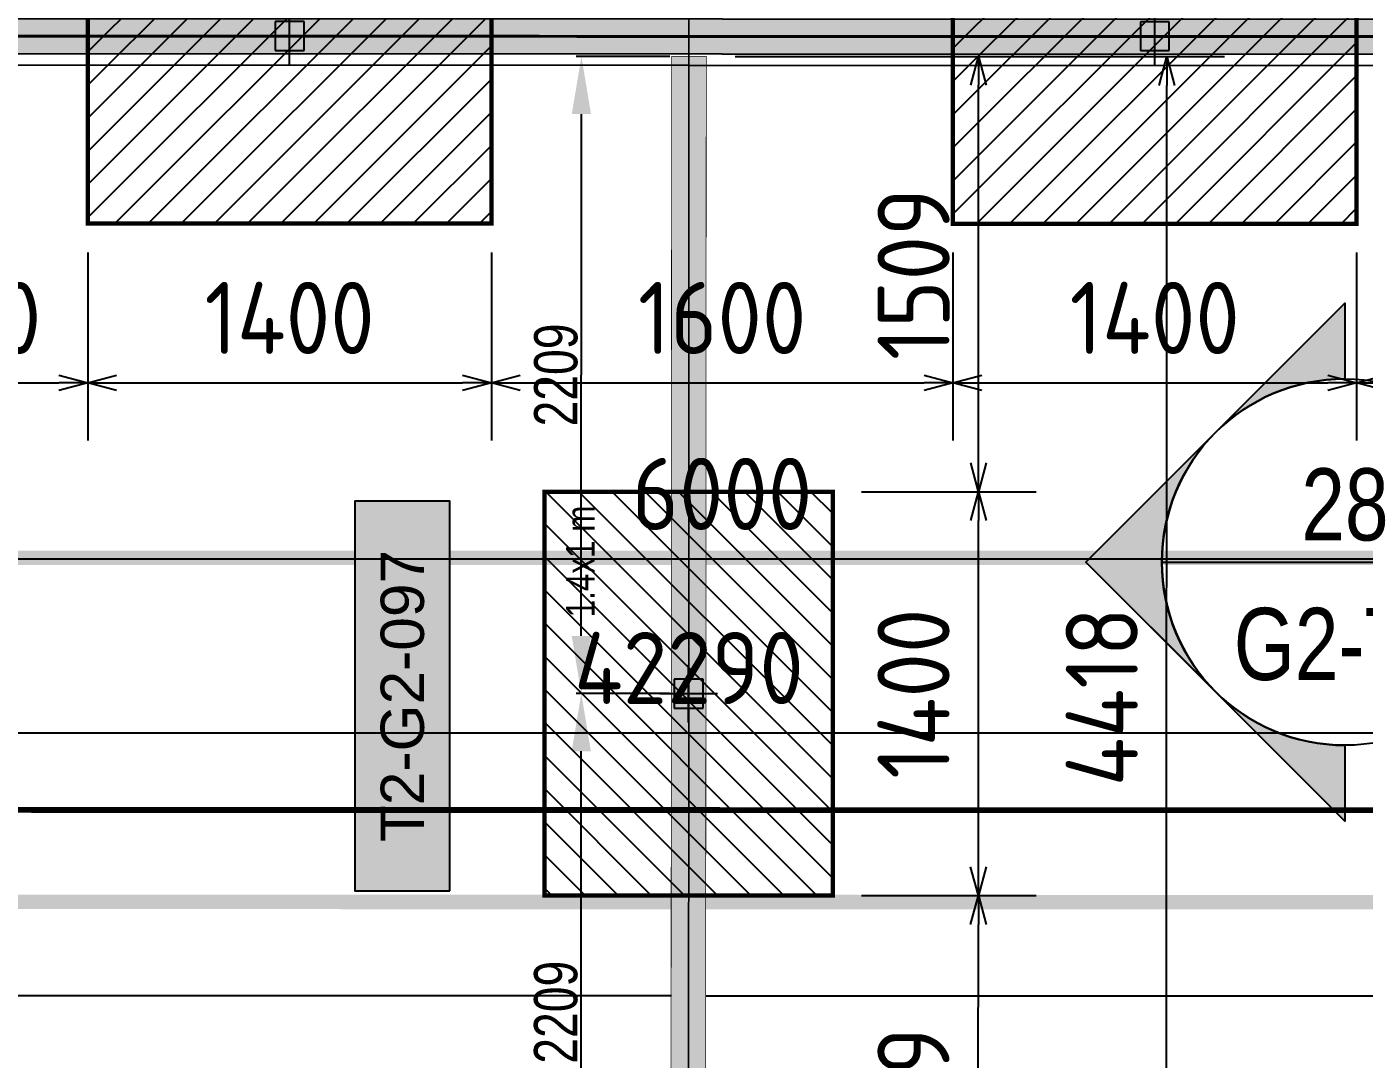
# Model space of a CAD drawing. Header units: centimetres. Extents: x -6122352 to 6876996, y -1694241 to 2592194.
# Drawn here: x 65589 to 70227, y -45706 to -42127 of the extents above; entities that cross this region are included whole.
import ezdxf
from ezdxf.enums import TextEntityAlignment as Align
from ezdxf.xclip import XClip

# ---------------------------------------------------------------- set-up
doc = ezdxf.new("R2010")
doc.units = ezdxf.units.CM
doc.header["$MEASUREMENT"] = 0
doc.header["$XCLIPFRAME"] = 2
doc.header["$PDMODE"] = 66
doc.header["$PDSIZE"] = 100
for name, pattern in [('CENTER', [2, 1.25, -0.25, 0.25, -0.25]), ('DU23023_KAA_00_XX_M2_TR_KPTB_0024$0$DU23023_KAA_00_XX_M2_TR_XRBS_0024$0$PHANTOM2', [1.25, 0.625, -0.125, 0.125, -0.125, 0.125, -0.125]), ('XR-AR-END-SETTING OUT PLAN$0$23261-XR-AR-SI-GF$0$HIDDEN', [0.375, 0.25, -0.125])]:
    doc.linetypes.add(name, pattern=pattern)
doc.layers.get('Defpoints').update_dxf_attribs({"color": 255, "linetype": 'CENTER'})
for name, color, linetype in [('00-MI-DIM', 7, 'Continuous'), ('23585-XR-AR-BOUNDARY WALLS AND SETBACKS$0$setback', 7, 'XR-AR-END-SETTING OUT PLAN$0$23261-XR-AR-SI-GF$0$HIDDEN'), ('@MI-FOOTINGS', 7, 'Continuous'), ('@MI-MEP', 7, 'Continuous'), ('@MI-REF LAYER', 7, 'Continuous'), ('@MI-TYPE-02', 6, 'Continuous'), ('B_TH_4', 7, 'Continuous'), ('PANEL-TAGS', 7, 'Continuous'), ('XR-AR-MID-SETTING OUT FOR MASTER$0$23585-XR-AR-MID-GROUND FLOOR$0$A-Flor-Strs', 1, 'Continuous')]:
    doc.layers.add(name, color=color, linetype=linetype)
doc.layers.add('08-Compound Wall-2', color=6, linetype='Continuous', lineweight=25, true_color=0xff00ff)
doc.layers.add('23585-XR-AR-DAMAC PLOT LIMITS$0$1-Mid units', color=41, linetype='Continuous', lineweight=5)
doc.layers.add('A-ANNO-TEXT', color=3, linetype='Continuous', lineweight=25)
doc.styles.add('Arial Narrow', font='ARIALN.TTF', dxfattribs={"width": 0.95, "height": 500})
doc.styles.add('JWC 1.50MM', font='GOTHIC.TTF', dxfattribs={"width": 0.8, "height": 1.5})
doc.styles.add('PANELTAG_STYLE', font='arial.ttf')
doc.styles.add('Schueco-BEMSTIL', font='isocpeur.ttf', dxfattribs={"width": 0.9})
doc.dimstyles.new('JWC - 1.5', dxfattribs={"dimtxt": 1.5, "dimasz": 2, "dimexe": 0.18, "dimexo": 0.06, "dimgap": 0.09, "dimtad": 1, "dimtoh": 1, "dimdec": 0, "dimzin": 0, "dimdsep": 46, "dimtxsty": 'JWC 1.50MM', "dimcen": 0.09, "dimclrd": 1, "dimclre": 1, "dimclrt": 2, "dimadec": 0, "dimazin": 0, "dimtfac": 1, "dimtdec": 0, "dimtofl": 0, "dimtmove": 0, "dimatfit": 3, "dimfxl": 30, "dimtolj": 1, "dimtzin": 0, "dimarcsym": 0})
doc.dimstyles.new('MI- JWC-TXT-2.5 MM', dxfattribs={"dimscale": 1.5, "dimtxt": 2.5, "dimasz": 1, "dimexe": 2, "dimexo": 1, "dimgap": 1, "dimtad": 1, "dimdec": 0, "dimdsep": 46, "dimtxsty": 'Schueco-BEMSTIL', "dimblk": 'OPEN30', "dimcen": 0, "dimdle": 2, "dimclrd": 140, "dimclre": 8, "dimclrt": 40, "dimadec": 0, "dimazin": 2, "dimtfac": 1, "dimtdec": 0, "dimtix": 1, "dimtmove": 2, "dimatfit": 3, "dimldrblk": 'OPEN', "dimfxl": 2, "dimlwd": -1, "dimlwe": -1, "dimarcsym": 0})

# ---------------------------------------------------------------- blocks, each defined once
blk = doc.blocks.new('23585-XR-AR-BOUNDARY WALLS AND SETBACKS')
at = {"layer": '08-Compound Wall-2'}
blk.add_lwpolyline([(496500.5593, 2768917.74), (496482.9379, 2768933.8862), (496476.824, 2768927.2137), (496472.7706, 2768922.7899), (496468.7172, 2768918.3661), (496464.6638, 2768913.9423), (496460.6104, 2768909.5187), (496454.4965, 2768902.8462), (496472.1179, 2768886.7)], dxfattribs=at)
at = {"layer": '23585-XR-AR-BOUNDARY WALLS AND SETBACKS$0$setback', "ltscale": 40, "const_width": 0.05}
blk.add_lwpolyline([(496497.4942, 2768916.6152), (496483.1169, 2768929.7889), (496478.9622, 2768925.2546), (496474.9088, 2768920.8308), (496470.8554, 2768916.407), (496466.802, 2768911.9832), (496462.7486, 2768907.5596), (496458.5938, 2768903.0252), (496472.9711, 2768889.8515), (496477.1258, 2768894.3859), (496481.1792, 2768898.8096), (496485.2326, 2768903.2333), (496489.2862, 2768907.6571), (496493.3396, 2768912.0808), (496497.4942, 2768916.6152)], dxfattribs=at)
blk = doc.blocks.new('A$C9d9485f6')
at = {"layer": 'A-ANNO-TEXT', "rotation": 312.4881850805905}
blk.add_blockref('23585-XR-AR-BOUNDARY WALLS AND SETBACKS', (-2377088.5348, -1504219.2521), dxfattribs=at)
blk = doc.blocks.new('23585-XR-AR-DAMAC PLOT LIMITS')
at = {"layer": '23585-XR-AR-DAMAC PLOT LIMITS$0$1-Mid units', "color": 251, "true_color": 0x636466}
for points in [[(496468.6435, 2768918.4337), (496450.9483, 2768934.6475), (496455.0019, 2768939.0711), (496472.6969, 2768922.8575)], [(496464.5901, 2768914.0099), (496446.8949, 2768930.2237), (496450.9483, 2768934.6475), (496468.6435, 2768918.4337)], [(496468.6435, 2768918.4337), (496472.6969, 2768922.8575), (496490.3921, 2768906.6437), (496486.3385, 2768902.2199)], [(496464.5901, 2768914.0099), (496468.6435, 2768918.4337), (496486.3385, 2768902.2199), (496482.2851, 2768897.7963)]]:
    blk.add_lwpolyline(points, close=True, dxfattribs=at)
blk = doc.blocks.new('A$Cf093b529')
at = {"layer": 'A-ANNO-TEXT'}
blk.add_blockref('23585-XR-AR-DAMAC PLOT LIMITS', (-495391.9901, -2768603.4419), dxfattribs=at)
blk = doc.blocks.new('XR-AR-MID-SETTING OUT FOR MASTER')
at = {"layer": 'XR-AR-MID-SETTING OUT FOR MASTER$0$23585-XR-AR-MID-GROUND FLOOR$0$A-Flor-Strs', "color": 8}
blk.add_line((60.1, 20672.9), (5940, 20672.7), dxfattribs=at)
blk = doc.blocks.new('MID UNIT')
at = {"xscale": 0.001, "yscale": 0.001, "zscale": 0.001}
blk.add_blockref('XR-AR-MID-SETTING OUT FOR MASTER', (0, 0), dxfattribs=at)
blk = doc.blocks.new('TH_4')
at = {"xscale": -1}
blk.add_blockref('MID UNIT', (495814.3054, 2769130.5141), dxfattribs=at)
blk.add_blockref('MID UNIT', (495814.3054, 2769130.5141))
blk = doc.blocks.new('A$C780da55d')
at = {"layer": 'B_TH_4', "xscale": 1.000039159572381, "yscale": 1.000039159572381, "zscale": 1.000039159572381}
blk.add_blockref('TH_4', (-495814.0705, -2769239.3021), dxfattribs=at)
blk = doc.blocks.new('23585-XR-AR-MALDIVE-2$0$TH_4')
blk.add_blockref('A$C780da55d', (495794.6554, 2769130.8641))
blk = doc.blocks.new('A$C9656bef6')
at = {"color": 1, "true_color": 0xeb0000, "const_width": 0.01}
blk.add_lwpolyline([(33.1498, 0.0002), (27.1499, 0), (21.1499, 0), (15.1499, 0.0002), (9.1499, 0.0002), (0, 0.0002), (0, 24.0001), (9.1499, 24.0001), (15.1499, 24.0001), (21.1499, 24.0002), (27.1499, 24.0002), (33.1498, 24.0001), (42.2997, 24.0001), (42.3, 0.0002)], close=True, dxfattribs=at)
blk = doc.blocks.new('A$C911a97e0')
at = {"color": 1, "true_color": 0xeb0000, "const_width": 0.01}
blk.add_lwpolyline([(33.1499, 0.0001), (27.1499, 0), (21.1498, 0.0001), (15.1499, 0.0001), (9.1499, 0.0001), (0, 0), (0, 24), (9.1499, 24.0001), (15.1498, 24), (21.1498, 24.0001), (27.1498, 24.0002), (33.1498, 24.0002), (42.2997, 24.0003), (42.2998, 0.0001)], close=True, dxfattribs=at)
blk = doc.blocks.new('A$Cc58cf1eb')
at = {"color": 1, "true_color": 0xeb0000, "const_width": 0.01}
blk.add_lwpolyline([(33.1498, 1.3115), (27.1499, 1.3113), (21.1499, 1.3113), (15.1499, 1.3115), (9.1499, 1.3115), (0, 1.3115), (0, 25.3113), (9.1499, 25.3113), (15.1499, 25.3114), (21.1499, 25.3114), (27.1499, 25.3115), (33.1498, 25.3114), (42.2997, 25.3114), (42.3, 1.3115)], close=True, dxfattribs=at)
blk = doc.blocks.new('A$C69c43c29')
at = {"color": 1, "true_color": 0xeb0000, "const_width": 0.01}
blk.add_lwpolyline([(33.1499, 1.0608), (27.1499, 1.0607), (21.1498, 1.0608), (15.1499, 1.0608), (9.1499, 1.0608), (0, 1.0607), (0, 25.0607), (9.1499, 25.0608), (15.1498, 25.0607), (21.1498, 25.0608), (27.1498, 25.0608), (33.1498, 25.0609), (42.2997, 25.061), (42.2998, 1.0608)], close=True, dxfattribs=at)
blk = doc.blocks.new('_Open30')
at = {"color": 0, "linetype": 'ByBlock', "lineweight": -2}
for p, q in [((-1, 0.268), (0, 0)), ((0, 0), (-1, -0.268)), ((0, 0), (-1, 0))]:
    blk.add_line(p, q, dxfattribs=at)
blk = doc.blocks.new('*D3403')
at = {"layer": '@MI-TYPE-02', "color": 8, "transparency": 16777216}
for p, q in [((-8763.6, -6260.1), (-8763.6, -7958.8)), ((-4345.5, -6261.7), (-4345.6, -7958.9))]:
    blk.add_line(p, q, dxfattribs=at)
at = {"layer": '@MI-TYPE-02', "color": 140, "transparency": 16777216}
blk.add_line((-8663.6, -7758.8), (-4445.6, -7758.9), dxfattribs=at)
at = {"layer": 'Defpoints', "color": 0, "transparency": 16777216}
for p in [(-8763.6, -6160.1), (-4345.5, -6161.7), (-4345.6, -7758.9)]:
    blk.add_point(p, dxfattribs=at)
at = {"layer": '@MI-TYPE-02', "color": 140, "transparency": 16777216, "xscale": 100, "yscale": 100, "zscale": 100}
for p, rotation in [((-8763.6, -7758.8), 179.9983766928187), ((-4345.6, -7758.9), 359.9983766928187)]:
    blk.add_blockref('_Open30', p, dxfattribs=dict(at, rotation=rotation))
at = {"layer": '@MI-TYPE-02', "color": 40, "transparency": 16777216, "insert": (-6565.1, -7533.8), "char_height": 250, "attachment_point": 5, "rotation": 359.9984, "style": 'Schueco-BEMSTIL'}
blk.add_mtext('4418', dxfattribs=at)
blk = doc.blocks.new('_Open')
at = {"color": 0, "linetype": 'ByBlock', "lineweight": -2}
for p, q in [((-1, 0.2), (0, 0)), ((-1, -0.2), (0, 0)), ((0, 0), (-1, 0))]:
    blk.add_line(p, q, dxfattribs=at)
blk = doc.blocks.new('T2-SINGLE FOOTING')
at = {"layer": '@MI-FOOTINGS', "transparency": 33554679}
h = blk.add_hatch(dxfattribs=at)
h.set_pattern_fill('ANSI31', color=8, scale=650)
h.paths.add_polyline_path([(-700, 500), (700, 500), (700, -500), (-700, -500)])
at = {"layer": '@MI-FOOTINGS', "color": 62, "const_width": 15}
blk.add_lwpolyline([(-700, 500), (700, 500), (700, -500), (-700, -500)], close=True, dxfattribs=at)
at = {"layer": '@MI-FOOTINGS', "color": 30}
blk.add_point((0, 0), dxfattribs=at)
at = {"color": 94, "insert": (264.8, 425.4), "char_height": 100, "attachment_point": 1, "style": 'Arial Narrow'}
blk.add_mtext_dynamic_manual_height_columns('1.4x1 m', width=1894.424, gutter_width=2500, heights=[0], dxfattribs=at)
blk = doc.blocks.new('*D3405')
at = {"color": 1, "lineweight": -2, "transparency": 16777216}
for p, q in [((-8763.6, -6034.1), (-8763.6, -5710.9)), ((-8563.6, -5728.9), (-6754.5, -5728.9)), ((-6554.5, -6034.9), (-6554.5, -5710.9))]:
    blk.add_line(p, q, dxfattribs=at)
at = {"color": 1, "transparency": 16777216}
for points in [[(-8563.6, -5695.5), (-8563.6, -5762.2), (-8763.6, -5728.9)], [(-6754.5, -5695.5), (-6754.5, -5762.2), (-6554.5, -5728.9)]]:
    blk.add_solid(points, dxfattribs=at)
at = {"layer": 'Defpoints', "color": 0, "transparency": 16777216}
for p in [(-6554.5, -5728.9), (-8763.6, -6040.1), (-6554.5, -6040.9)]:
    blk.add_point(p, dxfattribs=at)
at = {"color": 2, "transparency": 16777216, "insert": (-7659.1, -5641.1), "char_height": 150, "attachment_point": 5, "style": 'JWC 1.50MM'}
blk.add_mtext('\\A1;2209', dxfattribs=at)
blk = doc.blocks.new('*D3407')
at = {"color": 1, "lineweight": -2, "transparency": 16777216}
for p, q in [((-6554.5, -6034.9), (-6554.5, -5710.9)), ((-6354.5, -5728.9), (-4545.5, -5728.9)), ((-4345.5, -6035.7), (-4345.5, -5710.9))]:
    blk.add_line(p, q, dxfattribs=at)
at = {"color": 1, "transparency": 16777216}
for points in [[(-6354.5, -5695.5), (-6354.5, -5762.2), (-6554.5, -5728.9)], [(-4545.5, -5695.5), (-4545.5, -5762.2), (-4345.5, -5728.9)]]:
    blk.add_solid(points, dxfattribs=at)
at = {"layer": 'Defpoints', "color": 0, "transparency": 16777216}
for p in [(-4345.5, -5728.9), (-6554.5, -6040.9), (-4345.5, -6041.7)]:
    blk.add_point(p, dxfattribs=at)
at = {"color": 2, "transparency": 16777216, "insert": (-5450, -5641.1), "char_height": 150, "attachment_point": 5, "style": 'JWC 1.50MM'}
blk.add_mtext('\\A1;2209', dxfattribs=at)
blk = doc.blocks.new('*D3538')
at = {"color": 8, "transparency": 16777216}
for p, q in [((-8763.6, -6260.1), (-8763.6, -7305.8)), ((-7254.6, -6700.9), (-7254.6, -7305.8))]:
    blk.add_line(p, q, dxfattribs=at)
at = {"color": 140, "transparency": 16777216}
blk.add_line((-8663.6, -7105.8), (-7354.6, -7105.8), dxfattribs=at)
at = {"layer": 'Defpoints', "color": 0, "transparency": 16777216}
for p in [(-8763.6, -6160.1), (-7254.6, -6600.9), (-7254.6, -7105.8)]:
    blk.add_point(p, dxfattribs=at)
at = {"color": 140, "transparency": 16777216, "xscale": 100, "yscale": 100, "zscale": 100, "rotation": 180}
blk.add_blockref('_Open30', (-8763.6, -7105.8), dxfattribs=at)
at = {"color": 140, "transparency": 16777216, "xscale": 100, "yscale": 100, "zscale": 100}
blk.add_blockref('_Open30', (-7254.6, -7105.8), dxfattribs=at)
at = {"color": 40, "transparency": 16777216, "insert": (-8009.1, -6880.8), "char_height": 250, "attachment_point": 5, "style": 'Schueco-BEMSTIL'}
blk.add_mtext('1509', dxfattribs=at)
blk = doc.blocks.new('*D3539')
at = {"color": 8, "transparency": 16777216}
for p, q in [((-7254.6, -6700.9), (-7254.6, -7305.8)), ((-5854.6, -6700.9), (-5854.6, -7305.8))]:
    blk.add_line(p, q, dxfattribs=at)
at = {"color": 140, "transparency": 16777216}
blk.add_line((-7154.6, -7105.8), (-5954.6, -7105.8), dxfattribs=at)
at = {"layer": 'Defpoints', "color": 0, "transparency": 16777216}
for p in [(-7254.6, -6600.9), (-5854.6, -6600.9), (-5854.6, -7105.8)]:
    blk.add_point(p, dxfattribs=at)
at = {"color": 140, "transparency": 16777216, "xscale": 100, "yscale": 100, "zscale": 100, "rotation": 180}
blk.add_blockref('_Open30', (-7254.6, -7105.8), dxfattribs=at)
at = {"color": 140, "transparency": 16777216, "xscale": 100, "yscale": 100, "zscale": 100}
blk.add_blockref('_Open30', (-5854.6, -7105.8), dxfattribs=at)
at = {"color": 40, "transparency": 16777216, "insert": (-6554.6, -6880.8), "char_height": 250, "attachment_point": 5, "style": 'Schueco-BEMSTIL'}
blk.add_mtext('1400', dxfattribs=at)
blk = doc.blocks.new('*D3540')
at = {"color": 8, "transparency": 16777216}
for p, q in [((-4345.5, -6261.7), (-4345.5, -7305.8)), ((-5854.6, -6700.9), (-5854.6, -7305.8))]:
    blk.add_line(p, q, dxfattribs=at)
at = {"color": 140, "transparency": 16777216}
blk.add_line((-5754.6, -7105.8), (-4445.5, -7105.8), dxfattribs=at)
at = {"layer": 'Defpoints', "color": 0, "transparency": 16777216}
for p in [(-4345.5, -6161.7), (-5854.6, -6600.9), (-4345.5, -7105.8)]:
    blk.add_point(p, dxfattribs=at)
at = {"color": 140, "transparency": 16777216, "xscale": 100, "yscale": 100, "zscale": 100, "rotation": 180}
blk.add_blockref('_Open30', (-5854.6, -7105.8), dxfattribs=at)
at = {"color": 140, "transparency": 16777216, "xscale": 100, "yscale": 100, "zscale": 100}
blk.add_blockref('_Open30', (-4345.5, -7105.8), dxfattribs=at)
at = {"color": 40, "transparency": 16777216, "insert": (-5100, -6880.8), "char_height": 250, "attachment_point": 5, "style": 'Schueco-BEMSTIL'}
blk.add_mtext('1509', dxfattribs=at)
blk = doc.blocks.new('T2-FOOTING PLAN')
at = {"layer": '@MI-FOOTINGS', "transparency": 33554679}
h = blk.add_hatch(dxfattribs=at)
h.set_pattern_fill('ANSI31', color=8, scale=650)
h.paths.add_polyline_path([(-700, 650), (700, 650), (700, -650), (-700, -650)])
at = {"layer": '@MI-FOOTINGS', "color": 160, "true_color": 0x3340f0, "const_width": 15}
blk.add_lwpolyline([(-700, 650), (700, 650), (700, -650), (-700, -650)], close=True, dxfattribs=at)
at = {"layer": '@MI-FOOTINGS', "color": 30}
blk.add_point((0, 0), dxfattribs=at)
blk = doc.blocks.new('*D994')
at = {"layer": '@MI-TYPE-02', "color": 8, "transparency": 16777216}
for p, q in [((363701, -190784.5), (363701, -192636.3)), ((369700.9, -190786.7), (369700.9, -192636.3))]:
    blk.add_line(p, q, dxfattribs=at)
at = {"layer": '@MI-TYPE-02', "color": 140, "transparency": 16777216}
blk.add_line((363801, -192436.3), (369600.9, -192436.3), dxfattribs=at)
at = {"layer": 'Defpoints', "color": 0, "transparency": 16777216}
for p in [(363701, -190684.5), (369700.9, -190686.7), (369700.9, -192436.3)]:
    blk.add_point(p, dxfattribs=at)
at = {"layer": '@MI-TYPE-02', "color": 140, "transparency": 16777216, "xscale": 100, "yscale": 100, "zscale": 100, "rotation": 180}
blk.add_blockref('_Open30', (363701, -192436.3), dxfattribs=at)
at = {"layer": '@MI-TYPE-02', "color": 140, "transparency": 16777216, "xscale": 100, "yscale": 100, "zscale": 100}
blk.add_blockref('_Open30', (369700.9, -192436.3), dxfattribs=at)
at = {"layer": '@MI-TYPE-02', "color": 40, "transparency": 16777216, "insert": (366701, -192211.3), "char_height": 250, "attachment_point": 5, "style": 'Schueco-BEMSTIL'}
blk.add_mtext('6000', dxfattribs=at)
blk = doc.blocks.new('*D1019')
at = {"layer": '@MI-TYPE-02', "color": 8, "transparency": 16777216}
for p, q in [((363701, -190784.5), (363701, -192026.3)), ((364501.1, -191374), (364501.1, -192026.3))]:
    blk.add_line(p, q, dxfattribs=at)
at = {"layer": '@MI-TYPE-02', "color": 140, "transparency": 16777216}
blk.add_line((363801, -191826.3), (364401.1, -191826.3), dxfattribs=at)
at = {"layer": 'Defpoints', "color": 0, "transparency": 16777216}
for p in [(363701, -190684.5), (364501.1, -191274), (364501.1, -191826.3)]:
    blk.add_point(p, dxfattribs=at)
at = {"layer": '@MI-TYPE-02', "color": 140, "transparency": 16777216, "xscale": 100, "yscale": 100, "zscale": 100, "rotation": 180}
blk.add_blockref('_Open30', (363701, -191826.3), dxfattribs=at)
at = {"layer": '@MI-TYPE-02', "color": 140, "transparency": 16777216, "xscale": 100, "yscale": 100, "zscale": 100}
blk.add_blockref('_Open30', (364501.1, -191826.3), dxfattribs=at)
at = {"layer": '@MI-TYPE-02', "color": 40, "transparency": 16777216, "insert": (364101, -191601.3), "char_height": 250, "attachment_point": 5, "style": 'Schueco-BEMSTIL'}
blk.add_mtext('800', dxfattribs=at)
blk = doc.blocks.new('*D1020')
at = {"layer": '@MI-TYPE-02', "color": 8, "transparency": 16777216}
for p, q in [((364501.1, -191374), (364501.1, -192026.3)), ((365901.1, -191374.2), (365901.1, -192026.3))]:
    blk.add_line(p, q, dxfattribs=at)
at = {"layer": '@MI-TYPE-02', "color": 140, "transparency": 16777216}
blk.add_line((364601.1, -191826.3), (365801.1, -191826.3), dxfattribs=at)
at = {"layer": 'Defpoints', "color": 0, "transparency": 16777216}
for p in [(364501.1, -191274), (365901.1, -191274.2), (365901.1, -191826.3)]:
    blk.add_point(p, dxfattribs=at)
at = {"layer": '@MI-TYPE-02', "color": 140, "transparency": 16777216, "xscale": 100, "yscale": 100, "zscale": 100, "rotation": 180}
blk.add_blockref('_Open30', (364501.1, -191826.3), dxfattribs=at)
at = {"layer": '@MI-TYPE-02', "color": 140, "transparency": 16777216, "xscale": 100, "yscale": 100, "zscale": 100}
blk.add_blockref('_Open30', (365901.1, -191826.3), dxfattribs=at)
at = {"layer": '@MI-TYPE-02', "color": 40, "transparency": 16777216, "insert": (365201.1, -191601.3), "char_height": 250, "attachment_point": 5, "style": 'Schueco-BEMSTIL'}
blk.add_mtext('1400', dxfattribs=at)
blk = doc.blocks.new('*D1021')
at = {"layer": '@MI-TYPE-02', "color": 8, "transparency": 16777216}
for p, q in [((365901.1, -191374.2), (365901.1, -192026.3)), ((367501.1, -191374.5), (367501.1, -192026.3))]:
    blk.add_line(p, q, dxfattribs=at)
at = {"layer": '@MI-TYPE-02', "color": 140, "transparency": 16777216}
blk.add_line((366001.1, -191826.3), (367401.1, -191826.3), dxfattribs=at)
at = {"layer": 'Defpoints', "color": 0, "transparency": 16777216}
for p in [(365901.1, -191274.2), (367501.1, -191274.5), (367501.1, -191826.3)]:
    blk.add_point(p, dxfattribs=at)
at = {"layer": '@MI-TYPE-02', "color": 140, "transparency": 16777216, "xscale": 100, "yscale": 100, "zscale": 100, "rotation": 180}
blk.add_blockref('_Open30', (365901.1, -191826.3), dxfattribs=at)
at = {"layer": '@MI-TYPE-02', "color": 140, "transparency": 16777216, "xscale": 100, "yscale": 100, "zscale": 100}
blk.add_blockref('_Open30', (367501.1, -191826.3), dxfattribs=at)
at = {"layer": '@MI-TYPE-02', "color": 40, "transparency": 16777216, "insert": (366701.1, -191601.3), "char_height": 250, "attachment_point": 5, "style": 'Schueco-BEMSTIL'}
blk.add_mtext('1600', dxfattribs=at)
blk = doc.blocks.new('*D1022')
at = {"layer": '@MI-TYPE-02', "color": 8, "transparency": 16777216}
for p, q in [((367501.1, -191374.5), (367501.1, -192026.3)), ((368901.1, -191374.8), (368901.1, -192026.3))]:
    blk.add_line(p, q, dxfattribs=at)
at = {"layer": '@MI-TYPE-02', "color": 140, "transparency": 16777216}
blk.add_line((367601.1, -191826.3), (368801.1, -191826.3), dxfattribs=at)
at = {"layer": 'Defpoints', "color": 0, "transparency": 16777216}
for p in [(367501.1, -191274.5), (368901.1, -191274.8), (368901.1, -191826.3)]:
    blk.add_point(p, dxfattribs=at)
at = {"layer": '@MI-TYPE-02', "color": 140, "transparency": 16777216, "xscale": 100, "yscale": 100, "zscale": 100, "rotation": 180}
blk.add_blockref('_Open30', (367501.1, -191826.3), dxfattribs=at)
at = {"layer": '@MI-TYPE-02', "color": 140, "transparency": 16777216, "xscale": 100, "yscale": 100, "zscale": 100}
blk.add_blockref('_Open30', (368901.1, -191826.3), dxfattribs=at)
at = {"layer": '@MI-TYPE-02', "color": 40, "transparency": 16777216, "insert": (368201.1, -191601.3), "char_height": 250, "attachment_point": 5, "style": 'Schueco-BEMSTIL'}
blk.add_mtext('1400', dxfattribs=at)
blk = doc.blocks.new('*D1023')
at = {"layer": '@MI-TYPE-02', "color": 8, "transparency": 16777216}
for p, q in [((369700.9, -190786.7), (369700.9, -192026.3)), ((368901.1, -191374.8), (368901.1, -192026.3))]:
    blk.add_line(p, q, dxfattribs=at)
at = {"layer": '@MI-TYPE-02', "color": 140, "transparency": 16777216}
blk.add_line((369001.1, -191826.3), (369600.9, -191826.3), dxfattribs=at)
at = {"layer": 'Defpoints', "color": 0, "transparency": 16777216}
for p in [(369700.9, -190686.7), (368901.1, -191274.8), (369700.9, -191826.3)]:
    blk.add_point(p, dxfattribs=at)
at = {"layer": '@MI-TYPE-02', "color": 140, "transparency": 16777216, "xscale": 100, "yscale": 100, "zscale": 100, "rotation": 180}
blk.add_blockref('_Open30', (368901.1, -191826.3), dxfattribs=at)
at = {"layer": '@MI-TYPE-02', "color": 140, "transparency": 16777216, "xscale": 100, "yscale": 100, "zscale": 100}
blk.add_blockref('_Open30', (369700.9, -191826.3), dxfattribs=at)
at = {"layer": '@MI-TYPE-02', "color": 40, "transparency": 16777216, "insert": (369301, -191601.3), "char_height": 250, "attachment_point": 5, "style": 'Schueco-BEMSTIL'}
blk.add_mtext('800', dxfattribs=at)
blk = doc.blocks.new('*D1042')
at = {"layer": '@MI-TYPE-02', "color": 8, "transparency": 16777216}
for p, q in [((345441, -190721.4), (345441, -193239.8)), ((387730.9, -190730.1), (387730.9, -193239.8))]:
    blk.add_line(p, q, dxfattribs=at)
at = {"layer": '@MI-TYPE-02', "color": 140, "transparency": 16777216}
blk.add_line((345541, -193039.8), (387630.9, -193039.8), dxfattribs=at)
at = {"layer": 'Defpoints', "color": 0, "transparency": 16777216}
for p in [(345441, -190621.4), (387730.9, -190630.1), (387730.9, -193039.8)]:
    blk.add_point(p, dxfattribs=at)
at = {"layer": '@MI-TYPE-02', "color": 140, "transparency": 16777216, "xscale": 100, "yscale": 100, "zscale": 100, "rotation": 180}
blk.add_blockref('_Open30', (345441, -193039.8), dxfattribs=at)
at = {"layer": '@MI-TYPE-02', "color": 140, "transparency": 16777216, "xscale": 100, "yscale": 100, "zscale": 100}
blk.add_blockref('_Open30', (387730.9, -193039.8), dxfattribs=at)
at = {"layer": '@MI-TYPE-02', "color": 40, "transparency": 16777216, "insert": (366586, -192814.8), "char_height": 250, "attachment_point": 5, "style": 'Schueco-BEMSTIL'}
blk.add_mtext('42290', dxfattribs=at)
blk = doc.blocks.new('*U1430')
h = blk.add_hatch(color=94)
edge = h.paths.add_edge_path()
edge.add_line((0, -6.35), (0, -8.98))
edge.add_line((0, -8.98), (-8.98, 0))
edge.add_line((-8.98, 0), (0, 8.98))
edge.add_line((0, 8.98), (0, 6.35))
edge.add_arc((0, 0), 6.35, 90, 270)
at = {"color": 94}
blk.add_line((-6.35, 0), (6.35, 0), dxfattribs=at)
for points in [[(0, -6.35), (0, -8.98), (-8.98, 0), (0, 8.98), (0, 6.35, 1)], [(-4.49, 4.49, 0.414214), (-4.49, -4.49), (-8.98, 0), (-4.49, 4.49)]]:
    blk.add_lwpolyline(points, format="xyb", close=True)
blk.add_circle((0, 0), 6.35, dxfattribs=at)
at = {"style": 'Arial Narrow', "width": 0.95, "flags": 8}
blk.add_attdef('VIEWNUMBER', text='', height=2.5, dxfattribs=at).set_placement((0, 0), align=Align.BOTTOM_CENTER)
blk.add_attdef('SHEETNUMBER', text='', height=2.5, dxfattribs=at).set_placement((0, -1.588), align=Align.TOP_CENTER)
blk = doc.blocks.new('PANELTAG')
at = {"layer": 'PANEL-TAGS', "color": 1}
blk.add_lwpolyline([(-13.5, -3.3), (13.5, -3.3), (13.5, 3.3), (-13.5, 3.3)], close=True, dxfattribs=at)
at = {"layer": 'PANEL-TAGS', "color": 40, "true_color": 0xffd700}
blk.add_solid([(-13.5, -3.3), (13.5, -3.3), (-13.5, 3.3), (13.5, 3.3)], dxfattribs=at)
at = {"layer": 'PANEL-TAGS', "color": 5, "style": 'PANELTAG_STYLE'}
blk.add_attdef('TAGNO', text='', height=3, dxfattribs=at).set_placement((0, 0), align=Align.CENTER)
blk = doc.blocks.new('G6-Partition Walls')
at = {"layer": '@MI-TYPE-02'}
h = blk.add_hatch(color=256, dxfattribs=at)
h.dxf.hatch_style = 1
h.paths.add_polyline_path([(-8541.8, -40.9), (-8541.9, -160.9), (-4353.6, -161.9), (-4353.6, -41.9)])
h.paths.add_polyline_path([(-8763.6, -6040.1), (-8763.6, -6160.1), (-4345.5, -6161.7), (-4345.5, -6041.7)])
h.paths.add_polyline_path([(-8542.2, -12160.6), (-8542.2, -12040.6), (-4353.9, -12039.9), (-4353.9, -12159.9)])
h.paths.add_polyline_path([(-8463.2, -18160.8), (-8463.2, -18040.8), (-4346.7, -18040), (-4346.7, -18160)])
at = {"layer": '@MI-TYPE-02', "const_width": 2.5}
blk.add_lwpolyline([(-8763.6, -6040.1), (-8763.6, -6160.1), (-4345.5, -6161.7), (-4345.5, -6041.7)], close=True, dxfattribs=at)
blk.add_blockref('T2-SINGLE FOOTING', (-6554.6, -6100.9))
at = {"color": 94}
for base, p1, p2, picture, middle in [((-6554.5, -5728.9), (-8763.6, -6040.1), (-6554.5, -6040.9), '*D3405', (-7659.1, -5641.1)), ((-4345.5, -5728.9), (-6554.5, -6040.9), (-4345.5, -6041.7), '*D3407', (-5450, -5641.1))]:
    dim = blk.add_linear_dim(base=base, p1=p1, p2=p2, dimstyle='JWC - 1.5', dxfattribs=at)
    dim.commit()
    dim.dimension.update_dxf_attribs({"geometry": picture, "text_midpoint": middle})
for base, p1, p2, picture, middle in [((-7254.6, -7105.8), (-8763.6, -6160.1), (-7254.6, -6600.9), '*D3538', (-8009.1, -6880.8)), ((-4345.5, -7105.8), (-5854.6, -6600.9), (-4345.5, -6161.7), '*D3540', (-5100, -6880.8)), ((-5854.6, -7105.8), (-7254.6, -6600.9), (-5854.6, -6600.9), '*D3539', (-6554.6, -6880.8))]:
    dim = blk.add_linear_dim(base=base, p1=p1, p2=p2, dimstyle='MI- JWC-TXT-2.5 MM')
    dim.commit()
    dim.dimension.update_dxf_attribs({"geometry": picture, "text_midpoint": middle})
at = {"layer": '@MI-TYPE-02'}
dim = blk.add_linear_dim(base=(-4345.6, -7758.9), p1=(-8763.6, -6160.1), p2=(-4345.5, -6161.7), angle=179.9984, dimstyle='MI- JWC-TXT-2.5 MM', dxfattribs=at)
dim.commit()
dim.dimension.update_dxf_attribs({"geometry": '*D3403', "text_midpoint": (-6565.1, -7758.8), "dimtype": 128})
blk = doc.blocks.new('T2-REAR-PARTITION PLAN')
at = {"layer": '@MI-TYPE-02'}
h = blk.add_hatch(color=256, dxfattribs=at)
h.dxf.hatch_style = 1
h.paths.add_polyline_path([(42290.2, 51.3), (36290.3, 53.5), (36289.8, -66.5), (42289.7, -68.7)])
h.paths.add_polyline_path([(36280.3, 52.4), (30280.3, 54.6), (30279.9, -65.4), (36279.8, -67.6)])
h.paths.add_polyline_path([(30270.3, 53.6), (24270.4, 55.8), (24269.9, -64.2), (30269.9, -66.4)])
h.paths.add_polyline_path([(24260.4, 54.6), (18260.5, 56.8), (18260, -63.2), (24259.9, -65.4)])
h.paths.add_polyline_path([(18250.5, 55.9), (12250.5, 58.1), (12250.1, -61.9), (18250, -64.1)])
h.paths.add_polyline_path([(12240.6, 57.3), (6240.6, 59.5), (6240.2, -60.5), (12240.1, -62.7)])
h.paths.add_polyline_path([(6230.6, 58.4), (0.2, 60), (-0.2, -60), (6230.2, -61.6)])
blk.add_lwpolyline([(24260.4, 54.6), (18260.5, 56.8), (18260, -63.2), (24259.9, -65.4)], close=True, dxfattribs=at)
at = {"layer": '@MI-FOOTINGS', "rotation": 359.9898439714545}
for p in [(19760.2, -2.7), (22760.2, -3.3)]:
    blk.add_blockref('T2-FOOTING PLAN', p, dxfattribs=at)
at = {"layer": '@MI-TYPE-02'}
for base, p1, p2, picture, middle in [((42290, -2418.4), (0, 0), (42290, -8.7), '*D1042', (21145, -2193.4)), ((24259.9, -1814.9), (18260, -63.2), (24259.9, -65.4), '*D994', (21260, -1589.9)), ((19060.1, -1204.9), (18260, -63.2), (19060.1, -652.6), '*D1019', (18660, -979.9)), ((24259.9, -1204.9), (23460.1, -653.4), (24259.9, -65.4), '*D1023', (23860, -979.9)), ((20460.1, -1204.9), (19060.1, -652.6), (20460.1, -652.9), '*D1020', (19760.1, -979.9)), ((22060.1, -1204.9), (20460.1, -652.9), (22060.1, -653.1), '*D1021', (21260.1, -979.9)), ((23460.1, -1204.9), (22060.1, -653.1), (23460.1, -653.4), '*D1022', (22760.1, -979.9))]:
    dim = blk.add_linear_dim(base=base, p1=p1, p2=p2, dimstyle='MI- JWC-TXT-2.5 MM', dxfattribs=at)
    dim.commit()
    dim.dimension.update_dxf_attribs({"geometry": picture, "text_midpoint": middle, "insert": (-345441, 190621.4)})

msp = doc.modelspace()

# ---------------------------------------------------------------- block references
at = {"layer": '@MI-MEP', "color": 10, "xscale": 1000, "yscale": 1000, "zscale": 1000, "rotation": 179.9898394947683}
msp.add_blockref('A$C9656bef6', (89039.49258, -18163.75964), dxfattribs=at)
at = {"layer": '@MI-REF LAYER', "xscale": 1000, "yscale": 1000, "zscale": 1000}
msp.add_blockref('A$C9d9485f6', (-23958.95046, 48155.57226), dxfattribs=at)
at = {"layer": '@MI-REF LAYER', "xscale": 1000, "yscale": 1000, "zscale": 1000, "rotation": 312.4882903633292}
msp.add_blockref('A$Cf093b529', (-891608.73293, 539022.72011), dxfattribs=at)
at = {"layer": '@MI-REF LAYER', "color": 10, "xscale": 1000, "yscale": 1000, "zscale": 1000, "rotation": 179.9898040400442}
msp.add_blockref('A$Cc58cf1eb', (89039.74077, -16852.49471), dxfattribs=at)

# ---------------------------------------------------------------- next in the draw order: block references
at = {"layer": '@MI-REF LAYER'}
ref = msp.add_blockref('23585-XR-AR-MALDIVE-2$0$TH_4', (-496254492.29466, -2769105656.02355), dxfattribs=dict(at, xscale=999.9999999999999, yscale=999.9999999999999, zscale=999.9999999999999, rotation=359.9894874538574))
XClip(ref).set_block_clipping_path([(495835.3954337903, 2769154.4538319656), (495826.3055316808, 2769154.4139115983), (495820.3055272659, 2769154.4138409533), (495814.3055224342, 2769154.4137703096), (495808.3055176002, 2769154.4136996646), (495802.3056579737, 2769154.4137641354), (495793.2156907555, 2769154.4535599016), (495793.2157453706, 2769130.5136891315), (495835.3955797276, 2769130.5144554721)])

# ---------------------------------------------------------------- next in the draw order: linework, layer by layer
at = {"layer": '00-MI-DIM', "color": 94, "linetype": 'DU23023_KAA_00_XX_M2_TR_KPTB_0024$0$DU23023_KAA_00_XX_M2_TR_XRBS_0024$0$PHANTOM2', "ltscale": 10, "const_width": 50, "elevation": 157.46104}
msp.add_lwpolyline([(263982.82308, -43721.46381), (263982.82308, -43967.45786), (899.07186, -43967.45786), (895.50481, -43721.32951)], dxfattribs=at)
at = {"layer": '@MI-REF LAYER', "color": 1, "const_width": 20}
msp.add_lwpolyline([(46839.06774, -42177.98642), (49703.34428, -44839.28265), (63174.674, -44841.39148), (63172.64828, -47708.12962), (63174.674, -44841.39148), (86129.51346, -44844.8123), (89016.49582, -42184.54758)], dxfattribs=at)

# ---------------------------------------------------------------- next in the draw order: block references
at = {"layer": '00-MI-DIM'}
ref = msp.add_blockref('*U1430', (70160.27499, -43982.48555), dxfattribs=dict(at, xscale=100, yscale=100, zscale=100))
ref.add_attrib('VIEWNUMBER', '28', dxfattribs={"layer": '0', "height": 250, "style": 'Arial Narrow', "width": 0.95}).set_placement((70160.27499, -43982.48555), align=Align.BOTTOM_CENTER)
ref.add_attrib('SHEETNUMBER', 'G2-T2', dxfattribs={"layer": '0', "height": 250, "style": 'Arial Narrow', "width": 0.95}).set_placement((70160.27499, -44141.23555), align=Align.TOP_CENTER)
at = {"layer": '@MI-MEP', "color": 10, "xscale": 999.9999999999997, "yscale": 999.9999999999997, "zscale": 999.9999999999997, "rotation": 359.9903412287869}
msp.add_blockref('A$C911a97e0', (46731.49211, -66156.35294), dxfattribs=at)
at = {"layer": '@MI-REF LAYER', "color": 10, "xscale": 1000, "yscale": 1000, "zscale": 1000, "rotation": 359.9894874542466}
msp.add_blockref('A$C69c43c29', (46730.93987, -67217.04249), dxfattribs=at)
at = {"layer": '@MI-TYPE-02', "rotation": 89.9898100330467}
msp.add_blockref('G6-Partition Walls', (61784.48708, -37882.92438), dxfattribs=at)
at = {"layer": '@MI-TYPE-02'}
msp.add_blockref('T2-REAR-PARTITION PLAN', (46740.53738, -42156.30579), dxfattribs=at)
at = {"layer": 'PANEL-TAGS'}
ref = msp.add_blockref('PANELTAG', (66891.50529, -44446.78403), dxfattribs=dict(at, xscale=50.00000000000001, yscale=50.00000000000001, zscale=50.00000000000001, rotation=90.00000000000001))
ref.add_attrib('TAGNO', 'T2-G2-097', dxfattribs={"color": 5, "height": 150, "rotation": 90, "style": 'PANELTAG_STYLE'}).set_placement((66891.50529, -44446.78403), align=Align.MIDDLE_CENTER)

doc.saveas('drawing.dxf')
